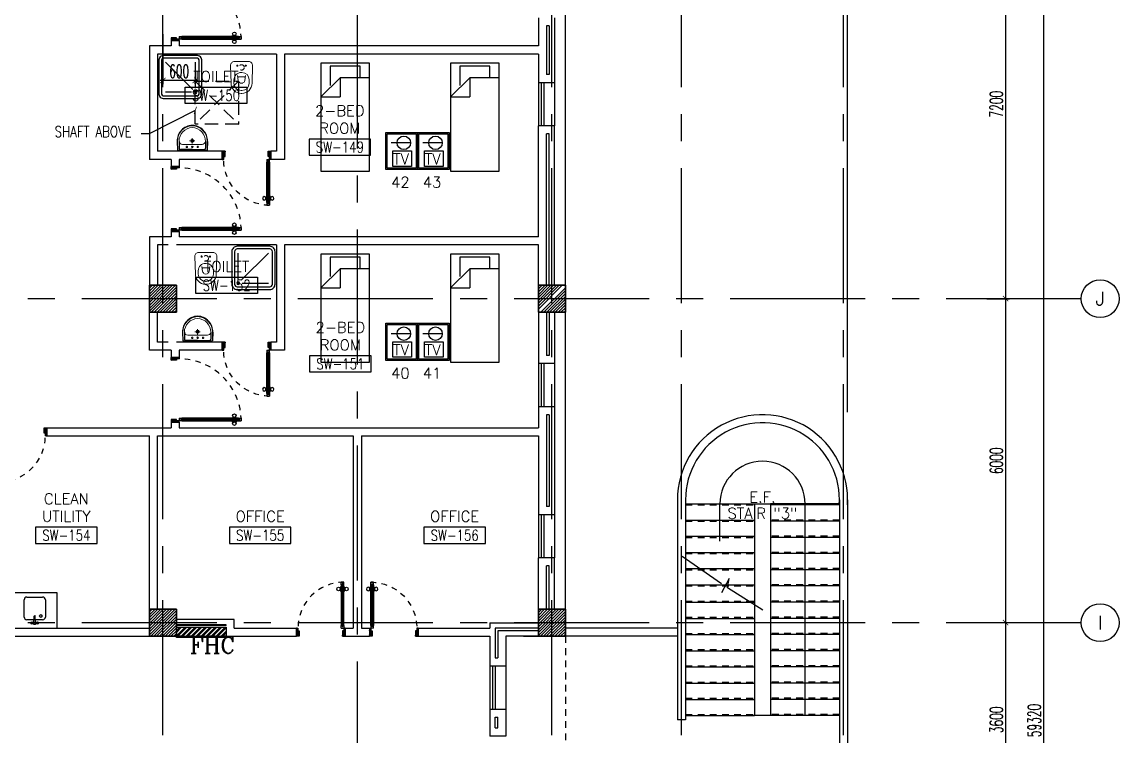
# Model space of a CAD drawing. Extents: x 276011.4 to 276105.3, y 57291.9 to 57371.4.
# Drawn here: x 276085.01 to 276105.32, y 57327.88 to 57341.11 of the extents above; entities that cross this region are included whole.
import ezdxf
from ezdxf.enums import TextEntityAlignment as Align

# ---------------------------------------------------------------- set-up
doc = ezdxf.new("R2010")
doc.units = 0
doc.header["$MEASUREMENT"] = 0
doc.header["$PDMODE"] = 34
for name, pattern in [('CENTERX2', [4, 2.5, -0.5, 0.5, -0.5]), ('DASHED', [0.75, 0.5, -0.25]), ('HIDDEN', [0.375, 0.25, -0.125]), ('HIDDEN2', [0.1875, 0.125, -0.0625])]:
    doc.linetypes.add(name, pattern=pattern)
doc.layers.get('0').update_dxf_attribs({"color": 11, "linetype": 'CONTINUOUS'})
doc.layers.get('DEFPOINTS').update_dxf_attribs({"color": 11, "linetype": 'CONTINUOUS'})
for name, color, linetype in [('AX-CR', 11, 'CONTINUOUS'), ('AX-DIM', 11, 'CONTINUOUS'), ('AX-TXT', 11, 'CONTINUOUS'), ('AXES', 11, 'CENTERX2'), ('COL', 11, 'CONTINUOUS'), ('DOOR', 11, 'CONTINUOUS'), ('E-TV', 4, 'CONTINUOUS'), ('FHC', 11, 'CONTINUOUS'), ('FIX', 11, 'CONTINUOUS'), ('FUR', 11, 'CONTINUOUS'), ('HAT', 11, 'CONTINUOUS'), ('INSUL', 11, 'CONTINUOUS'), ('Locker', 11, 'CONTINUOUS'), ('ME-FIX', 11, 'CONTINUOUS'), ('PROJ-L', 11, 'CONTINUOUS'), ('RM-BOX', 11, 'CONTINUOUS'), ('RM-NAME', 11, 'CONTINUOUS'), ('RM-NO', 11, 'CONTINUOUS'), ('ROOF', 11, 'CONTINUOUS'), ('SHAFT', 11, 'CONTINUOUS'), ('STR', 11, 'CONTINUOUS'), ('WALL', 11, 'CONTINUOUS'), ('WIN', 11, 'CONTINUOUS')]:
    doc.layers.add(name, color=color, linetype=linetype)
doc.styles.add('ROMANC', font='romanc', dxfattribs={"height": 0.1})
doc.styles.add('ROMANS', font='ROMANS.shx', dxfattribs={"width": 0.6})
doc.dimstyles.new('STANDARD in', dxfattribs={"dimtxt": 0.24, "dimasz": 0.1, "dimexe": 0.07, "dimexo": 0.05, "dimgap": 0.05, "dimtad": 1, "dimdec": 0, "dimlfac": 1000, "dimzin": 0, "dimdsep": 46, "dimtxsty": 'ROMANS', "dimblk": 'ARCHTICK', "dimcen": 0.05, "dimdle": 0.05, "dimclrd": 7, "dimclre": 7, "dimclrt": 2, "dimadec": 0, "dimazin": 0, "dimtfac": 1, "dimtdec": 0, "dimtmove": 2, "dimatfit": 3, "dimldrblk": 'ARCHTICK', "dimfxl": 0, "dimtolj": 1, "dimtzin": 0, "dimarcsym": 0})

# ---------------------------------------------------------------- blocks, each defined once
blk = doc.blocks.new('_ARCHTICK')
at = {"color": 0, "linetype": 'ByBlock', "const_width": 0.15}
blk.add_lwpolyline([(-0.5, -0.5), (0.5, 0.5)], dxfattribs=at)
blk = doc.blocks.new('*D585')
at = {"layer": 'AX-DIM', "color": 7, "lineweight": -2, "ltscale": 0.3}
for p, q in [((276095.015, 57370.011), (276100.34, 57370.011)), ((276095.065, 57369.361), (276095.065, 57370.081)), ((276100.29, 57333.883), (276100.29, 57370.081))]:
    blk.add_line(p, q, dxfattribs=at)
at = {"layer": 'DEFPOINTS', "color": 0, "ltscale": 0.3}
for p in [(276100.29, 57370.011), (276095.065, 57369.311), (276100.29, 57333.833)]:
    blk.add_point(p, dxfattribs=at)
at = {"layer": 'AX-DIM', "color": 7, "lineweight": -2, "ltscale": 0.3, "xscale": 0.1, "yscale": 0.1, "zscale": 0.1, "rotation": 180}
blk.add_blockref('_ARCHTICK', (276095.065, 57370.011), dxfattribs=at)
at = {"layer": 'AX-DIM', "color": 7, "lineweight": -2, "ltscale": 0.3, "xscale": 0.1, "yscale": 0.1, "zscale": 0.1}
blk.add_blockref('_ARCHTICK', (276100.29, 57370.011), dxfattribs=at)
at = {"layer": 'AX-DIM', "color": 2, "ltscale": 0.3, "insert": (276097.678, 57370.181), "char_height": 0.24, "attachment_point": 5, "style": 'ROMANS'}
blk.add_mtext('\\A1;5225', dxfattribs=at)
blk = doc.blocks.new('*D583')
at = {"layer": 'AX-DIM', "color": 7, "lineweight": -2, "ltscale": 0.3}
for p, q in [((276095.115, 57357.833), (276103.985, 57357.833)), ((276103.915, 57357.883), (276103.915, 57298.463)), ((276095.115, 57298.513), (276103.985, 57298.513))]:
    blk.add_line(p, q, dxfattribs=at)
at = {"layer": 'DEFPOINTS', "color": 0, "ltscale": 0.3}
for p in [(276095.065, 57357.833), (276095.065, 57298.513), (276103.915, 57298.513)]:
    blk.add_point(p, dxfattribs=at)
at = {"layer": 'AX-DIM', "color": 7, "lineweight": -2, "ltscale": 0.3, "xscale": 0.1, "yscale": 0.1, "zscale": 0.1}
for p, rotation in [((276103.915, 57357.833), 90), ((276103.915, 57298.513), 270)]:
    blk.add_blockref('_ARCHTICK', p, dxfattribs=dict(at, rotation=rotation))
at = {"layer": 'AX-DIM', "color": 2, "ltscale": 0.3, "insert": (276103.745, 57328.173), "char_height": 0.24, "attachment_point": 5, "rotation": 90, "style": 'ROMANS'}
blk.add_mtext('\\A1;59320', dxfattribs=at)
blk = doc.blocks.new('*D578')
at = {"layer": 'AX-DIM', "color": 7, "lineweight": -2, "ltscale": 0.3}
for p, q in [((276102.865, 57335.983), (276103.285, 57335.983)), ((276103.215, 57336.033), (276103.215, 57329.933)), ((276102.865, 57329.983), (276103.285, 57329.983))]:
    blk.add_line(p, q, dxfattribs=at)
at = {"layer": 'DEFPOINTS', "color": 0, "ltscale": 0.3}
for p in [(276102.815, 57335.983), (276102.815, 57329.983), (276103.215, 57329.983)]:
    blk.add_point(p, dxfattribs=at)
at = {"layer": 'AX-DIM', "color": 7, "lineweight": -2, "ltscale": 0.3, "xscale": 0.1, "yscale": 0.1, "zscale": 0.1}
for p, rotation in [((276103.215, 57335.983), 90), ((276103.215, 57329.983), 270)]:
    blk.add_blockref('_ARCHTICK', p, dxfattribs=dict(at, rotation=rotation))
at = {"layer": 'AX-DIM', "color": 2, "ltscale": 0.3, "insert": (276103.045, 57332.983), "char_height": 0.24, "attachment_point": 5, "rotation": 90, "style": 'ROMANS'}
blk.add_mtext('\\A1;6000', dxfattribs=at)
blk = doc.blocks.new('*X64')
at = {"color": 0}
for p, q in [((245929, 149515), (246404, 149990)), ((245929, 149568), (246351, 149990)), ((245929, 149621), (246298, 149990)), ((245929, 149674), (246245, 149990)), ((245929, 149727), (246192, 149990)), ((245929, 149780), (246139, 149990)), ((245929, 149833), (246086, 149990)), ((245929, 149886), (246033, 149990)), ((245929, 149939), (245979, 149990)), ((245957, 149490), (246429, 149962)), ((246010, 149490), (246429, 149908)), ((246063, 149490), (246429, 149855)), ((246116, 149490), (246429, 149802)), ((246169, 149490), (246429, 149749)), ((246222, 149490), (246429, 149696)), ((246275, 149490), (246429, 149643)), ((246328, 149490), (246429, 149590)), ((246381, 149490), (246429, 149537))]:
    blk.add_line(p, q, dxfattribs=at)
blk = doc.blocks.new('COL50')
at = {"layer": 'COL'}
blk.add_lwpolyline([(-250, 250), (-250, -250), (250, -250), (250, 250)], close=True, dxfattribs=at)
blk = doc.blocks.new('RM1')
at = {"layer": 'RM-BOX'}
blk.add_lwpolyline([(570, -200), (-570, -200), (-570, -500), (570, -500)], close=True, dxfattribs=at)
at = {"layer": 'RM-NAME', "style": 'ROMANS'}
for tag, p in [('ROOMNAME1', (0, 324)), ('ROOMNAME2', (0, 0))]:
    blk.add_attdef(tag, text='', height=200, dxfattribs=at).set_placement(p, align=Align.MIDDLE)
at = {"layer": 'RM-NO', "style": 'ROMANS', "width": 0.8}
blk.add_attdef('ROOMNO', text='', height=200, dxfattribs=at).set_placement((0, -350), align=Align.MIDDLE)
blk = doc.blocks.new('*X65')
at = {"color": 0}
for p, q in [((253129, 149502), (253616, 149990)), ((253129, 149555), (253563, 149990)), ((253129, 149608), (253510, 149990)), ((253129, 149661), (253457, 149990)), ((253129, 149714), (253404, 149990)), ((253129, 149767), (253351, 149990)), ((253129, 149820), (253298, 149990)), ((253129, 149873), (253245, 149990)), ((253129, 149926), (253192, 149990)), ((253129, 149979), (253139, 149990)), ((253169, 149490), (253629, 149949)), ((253222, 149490), (253629, 149896)), ((253275, 149490), (253629, 149843)), ((253328, 149490), (253629, 149790)), ((253381, 149490), (253629, 149737)), ((253434, 149490), (253629, 149684)), ((253487, 149490), (253629, 149631)), ((253540, 149490), (253629, 149578)), ((253594, 149490), (253629, 149525))]:
    blk.add_line(p, q, dxfattribs=at)
blk = doc.blocks.new('AXR')
at = {"layer": 'AX-CR'}
blk.add_circle((350, 0), 350, dxfattribs=at)
at = {"layer": 'AX-TXT', "style": 'ROMANS'}
blk.add_attdef('AX', text='', height=250, dxfattribs=at).set_placement((350, 0), align=Align.MIDDLE)
blk = doc.blocks.new('*D574')
at = {"layer": 'AX-DIM', "color": 7, "lineweight": -2, "ltscale": 0.3}
for p, q in [((276102.865, 57329.983), (276103.285, 57329.983)), ((276103.215, 57330.033), (276103.215, 57326.333)), ((276102.865, 57326.383), (276103.285, 57326.383))]:
    blk.add_line(p, q, dxfattribs=at)
at = {"layer": 'DEFPOINTS', "color": 0, "ltscale": 0.3}
for p in [(276102.815, 57329.983), (276102.815, 57326.383), (276103.215, 57326.383)]:
    blk.add_point(p, dxfattribs=at)
at = {"layer": 'AX-DIM', "color": 7, "lineweight": -2, "ltscale": 0.3, "xscale": 0.1, "yscale": 0.1, "zscale": 0.1}
for p, rotation in [((276103.215, 57329.983), 90), ((276103.215, 57326.383), 270)]:
    blk.add_blockref('_ARCHTICK', p, dxfattribs=dict(at, rotation=rotation))
at = {"layer": 'AX-DIM', "color": 2, "ltscale": 0.3, "insert": (276103.045, 57328.183), "char_height": 0.24, "attachment_point": 5, "rotation": 90, "style": 'ROMANS'}
blk.add_mtext('\\A1;3600', dxfattribs=at)
blk = doc.blocks.new('*X62')
at = {"color": 0}
for p, q in [((245929, 155507), (246411, 155990)), ((245929, 155560), (246358, 155990)), ((245929, 155613), (246305, 155990)), ((245929, 155666), (246252, 155990)), ((245929, 155719), (246199, 155990)), ((245929, 155772), (246146, 155990)), ((245929, 155825), (246093, 155990)), ((245929, 155879), (246040, 155990)), ((245929, 155932), (245987, 155990)), ((245964, 155490), (246429, 155954)), ((246017, 155490), (246429, 155901)), ((246070, 155490), (246429, 155848)), ((246123, 155490), (246429, 155795)), ((246176, 155490), (246429, 155742)), ((246229, 155490), (246429, 155689)), ((246282, 155490), (246429, 155636)), ((246335, 155490), (246429, 155583)), ((246388, 155490), (246429, 155530))]:
    blk.add_line(p, q, dxfattribs=at)
blk = doc.blocks.new('*X63')
at = {"color": 0}
for p, q in [((253129, 155548), (253570, 155990)), ((253129, 155601), (253517, 155990)), ((253129, 155654), (253464, 155990)), ((253129, 155707), (253411, 155990)), ((253129, 155760), (253358, 155990)), ((253129, 155813), (253305, 155990)), ((253129, 155866), (253252, 155990)), ((253129, 155919), (253199, 155990)), ((253129, 155972), (253146, 155990)), ((253177, 155490), (253629, 155942)), ((253230, 155490), (253629, 155889)), ((253283, 155490), (253629, 155836)), ((253336, 155490), (253629, 155783)), ((253389, 155490), (253629, 155730)), ((253442, 155490), (253629, 155677)), ((253495, 155490), (253629, 155624)), ((253548, 155490), (253629, 155571)), ((253601, 155490), (253629, 155517))]:
    blk.add_line(p, q, dxfattribs=at)
blk = doc.blocks.new('*D570')
at = {"layer": 'AX-DIM', "color": 7, "lineweight": -2, "ltscale": 0.3}
for p, q in [((276102.865, 57343.183), (276103.285, 57343.183)), ((276103.215, 57343.233), (276103.215, 57335.933)), ((276102.865, 57335.983), (276103.285, 57335.983))]:
    blk.add_line(p, q, dxfattribs=at)
at = {"layer": 'DEFPOINTS', "color": 0, "ltscale": 0.3}
for p in [(276102.815, 57343.183), (276102.815, 57335.983), (276103.215, 57335.983)]:
    blk.add_point(p, dxfattribs=at)
at = {"layer": 'AX-DIM', "color": 7, "lineweight": -2, "ltscale": 0.3, "xscale": 0.1, "yscale": 0.1, "zscale": 0.1}
for p, rotation in [((276103.215, 57343.183), 90), ((276103.215, 57335.983), 270)]:
    blk.add_blockref('_ARCHTICK', p, dxfattribs=dict(at, rotation=rotation))
at = {"layer": 'AX-DIM', "color": 2, "ltscale": 0.3, "insert": (276103.045, 57339.583), "char_height": 0.24, "attachment_point": 5, "rotation": 90, "style": 'ROMANS'}
blk.add_mtext('\\A1;7200', dxfattribs=at)
blk = doc.blocks.new('DOOR100')
at = {"layer": 'DOOR', "color": 0, "linetype": 'ByBlock'}
for p, q in [((-25, 1300), (-75, 1300)), ((-75, 1300), (-25, 1300)), ((-75, 1250), (-75, 1300)), ((-58, 1250), (-75, 1250)), ((-42, 1270), (-58, 1270)), ((-58, 1250), (-58, 1270)), ((-42, 1250), (-42, 1270)), ((-25, 1250), (-42, 1250)), ((-25, 1250), (-25, 1300)), ((-82, 1205), (-91, 1205)), ((-91, 1205), (-91, 1140)), ((-82, 1140), (-91, 1140)), ((-75, 1218), (-82, 1218)), ((-82, 1128), (-82, 1218)), ((-82, 1205), (-82, 1140)), ((-75, 1128), (-82, 1128)), ((-25, 1218), (-18, 1218)), ((-25, 1128), (-18, 1128)), ((-18, 1128), (-18, 1218)), ((-18, 1205), (-9, 1205)), ((-18, 1205), (-18, 1140)), ((-18, 1140), (-9, 1140)), ((-9, 1205), (-9, 1140)), ((-1200, 0), (-1200, 150)), ((-1200, 150), (-1175, 150)), ((-1200, 150), (-1200, 0)), ((-1150, 0), (-1200, 0)), ((-1175, 150), (-1175, 100)), ((-1175, 100), (-1150, 100)), ((-1150, 100), (-1150, 0)), ((-75, 200), (-58, 200)), ((-75, 150), (-75, 200)), ((-75, 150), (-25, 150)), ((-58, 200), (-58, 180)), ((-58, 180), (-42, 180)), ((-50, 100), (-50, 0)), ((-25, 100), (-50, 100)), ((-50, 0), (0, 0)), ((-42, 200), (-25, 200)), ((-42, 180), (-42, 200)), ((-25, 200), (-25, 150)), ((0, 150), (-25, 150)), ((-25, 150), (-25, 100)), ((0, 150), (0, 0))]:
    blk.add_line(p, q, dxfattribs=at)
at = {"layer": 'DOOR', "linetype": 'ByBlock'}
for p, q in [((-75, 1250), (-75, 200)), ((-58, 200), (-58, 1250)), ((-42, 200), (-42, 1250)), ((-25, 200), (-25, 1250)), ((0, 0), (0, 150))]:
    blk.add_line(p, q, dxfattribs=at)
at = {"layer": 'DOOR', "color": 9, "linetype": 'ByBlock'}
for p, q in [((-1150, 0), (-1200, 114)), ((-1150, 0), (-1200, 40)), ((-1150, 0), (-1163, 100)), ((-50, 0), (0, 114)), ((-50, 0), (-37, 100)), ((-50, 0), (0, 40))]:
    blk.add_line(p, q, dxfattribs=at)
at = {"layer": 'DOOR', "color": 0, "linetype": 'ByBlock'}
for centre in [(-124, 1173), (24, 1173)]:
    blk.add_circle(centre, 32.4, dxfattribs=at)
at = {"layer": 'DOOR', "linetype": 'HIDDEN', "ltscale": 0.5}
blk.add_arc((-25, 150), 1150, 90, 180.0001, dxfattribs=at)
at = {"layer": 'DOOR', "color": 9, "linetype": 'ByBlock'}
for centre, radius, start, end in [((-1150, 0), 154, 103.7142, 108.8947), ((-1150, 0), 134, 100.72, 111.8402), ((-1150, 0), 94.4, 90, 121.9818), ((-1150, 0), 74.4, 90, 132.2236), ((-1150, 0), 54.4, 90, 156.7926), ((-1150, 0), 34.4, 90, 180), ((-1150, 0), 14.4, 90, 180), ((-50, 0), 94.4, 58.0182, 90), ((-50, 0), 74.4, 47.7764, 90), ((-50, 0), 54.4, 23.2074, 90), ((-50, 0), 34.4, 0, 90), ((-50, 0), 14.4, 0, 90), ((-50, 0), 134, 68.1598, 79.28), ((-50, 0), 114, 64.0838, 77.3774), ((-50, 0), 154, 71.1053, 76.2858)]:
    blk.add_arc(centre, radius, start, end, dxfattribs=at)
blk = doc.blocks.new('DOOR90')
at = {"layer": 'DOOR', "color": 0, "linetype": 'ByBlock'}
for p, q in [((-150, 0), (-150, -25)), ((-150, 0), (0, 0)), ((0, -50), (0, 0)), ((-1000, -25), (-1000, -75)), ((-1000, -75), (-1000, -25)), ((-950, -25), (-1000, -25)), ((-950, -75), (-1000, -75)), ((-970, -42), (-970, -58)), ((-950, -42), (-970, -42)), ((-950, -58), (-970, -58)), ((-950, -25), (-950, -42)), ((-950, -58), (-950, -75)), ((-918, -25), (-918, -18)), ((-828, -18), (-918, -18)), ((-918, -75), (-918, -82)), ((-828, -82), (-918, -82)), ((-905, -18), (-905, -9)), ((-905, -9), (-840, -9)), ((-905, -18), (-840, -18)), ((-905, -82), (-905, -91)), ((-905, -82), (-840, -82)), ((-905, -91), (-840, -91)), ((-840, -18), (-840, -9)), ((-840, -82), (-840, -91)), ((-828, -25), (-828, -18)), ((-828, -75), (-828, -82)), ((-200, -42), (-200, -25)), ((-200, -25), (-150, -25)), ((-180, -42), (-200, -42)), ((-200, -75), (-200, -58)), ((-200, -58), (-180, -58)), ((-150, -75), (-200, -75)), ((-180, -58), (-180, -42)), ((-150, -75), (-150, -25)), ((-150, -25), (-100, -25)), ((-100, -25), (-100, -50)), ((-100, -50), (0, -50)), ((-150, -900), (-150, -875)), ((-150, -875), (-100, -875)), ((0, -900), (-150, -900)), ((-150, -900), (0, -900)), ((-100, -850), (0, -850)), ((-100, -875), (-100, -850)), ((0, -850), (0, -900))]:
    blk.add_line(p, q, dxfattribs=at)
at = {"layer": 'DOOR', "color": 9, "linetype": 'ByBlock'}
for p, q in [((0, -50), (-114, 0)), ((0, -50), (-40, 0)), ((0, -50), (-100, -37)), ((0, -850), (-114, -900)), ((0, -850), (-100, -863)), ((0, -850), (-40, -900))]:
    blk.add_line(p, q, dxfattribs=at)
at = {"layer": 'DOOR', "linetype": 'ByBlock'}
for p, q in [((-200, -25), (-950, -25)), ((-200, -42), (-950, -42)), ((-200, -58), (-950, -58)), ((-950, -75), (-200, -75))]:
    blk.add_line(p, q, dxfattribs=at)
at = {"layer": 'DOOR', "color": 0, "linetype": 'ByBlock'}
for centre in [(-873, 24), (-873, -124)]:
    blk.add_circle(centre, 32.4, dxfattribs=at)
at = {"layer": 'DOOR', "color": 9, "linetype": 'ByBlock'}
for centre, radius, start, end in [((0, -50), 154, 161.1053, 166.2858), ((0, -50), 134, 158.1598, 169.28), ((0, -50), 94.4, 148.0182, 180), ((0, -50), 74.4, 137.7764, 180), ((0, -50), 114, 154.0838, 167.3774), ((0, -50), 54.4, 113.2074, 180), ((0, -50), 34.4, 90, 180), ((0, -50), 14.4, 90, 180), ((0, -850), 154, 193.7142, 198.8947), ((0, -850), 134, 190.72, 201.8402), ((0, -850), 94.4, 180, 211.9818), ((0, -850), 74.4, 180, 222.2236), ((0, -850), 54.4, 180, 246.7926), ((0, -850), 34.4, 180, 270), ((0, -850), 14.4, 180, 270)]:
    blk.add_arc(centre, radius, start, end, dxfattribs=at)
at = {"layer": 'DOOR', "linetype": 'HIDDEN', "ltscale": 0.5}
blk.add_arc((-150, -25), 850, 180, 270, dxfattribs=at)
blk = doc.blocks.new('*D549')
at = {"layer": 'DEFPOINTS', "color": 0, "linetype": 'ByBlock', "ltscale": 0.3}
for p in [(276087.615, 57340.929), (276087.615, 57340.024), (276088.215, 57340.013)]:
    blk.add_point(p, dxfattribs=at)
at = {"layer": 'SHAFT', "color": 7, "linetype": 'ByBlock', "lineweight": -2, "ltscale": 0.3}
for p, q in [((276087.615, 57340.879), (276087.615, 57339.954)), ((276088.215, 57340.063), (276088.215, 57340.094)), ((276088.265, 57340.024), (276087.565, 57340.024))]:
    blk.add_line(p, q, dxfattribs=at)
at = {"layer": 'SHAFT', "color": 7, "linetype": 'ByBlock', "lineweight": -2, "ltscale": 0.3, "xscale": 0.1, "yscale": 0.1, "zscale": 0.1, "rotation": 180}
blk.add_blockref('_ARCHTICK', (276087.615, 57340.024), dxfattribs=at)
at = {"layer": 'SHAFT', "color": 7, "linetype": 'ByBlock', "lineweight": -2, "ltscale": 0.3, "xscale": 0.1, "yscale": 0.1, "zscale": 0.1}
blk.add_blockref('_ARCHTICK', (276088.215, 57340.024), dxfattribs=at)
at = {"layer": 'SHAFT', "color": 2, "linetype": 'ByBlock', "ltscale": 0.3, "insert": (276087.915, 57340.194), "char_height": 0.24, "attachment_point": 5, "style": 'ROMANS'}
blk.add_mtext('\\A1;600', dxfattribs=at)
blk = doc.blocks.new('LAV1')
at = {"layer": 'FIX', "linetype": 'ByBlock', "ltscale": 0.3}
for p, q in [((-280, 210), (-275, 50)), ((-245, 210), (-245, 85)), ((245, 210), (245, 85)), ((280, 210), (275, 50)), ((0, 60), (-220, 60)), ((0, 60), (220, 60))]:
    blk.add_line(p, q, dxfattribs=at)
at = {"layer": 'FIX', "linetype": 'Continuous', "lineweight": 20}
for p, q in [((-275, 210), (-275, 50)), ((275, 210), (275, 50)), ((0, 50), (-275, 50)), ((0, 50), (-252, 50)), ((0, 155), (-181, 155)), ((0, 155), (181, 155)), ((0, 50), (252, 50)), ((0, 50), (275, 50))]:
    blk.add_line(p, q, dxfattribs=at)
at = {"layer": 'FIX', "linetype": 'DASHED', "lineweight": 20, "ltscale": 0.05}
for p, q in [((50, 220), (-50, 220)), ((0, 170), (0, 270)), ((0, 170), (0, 270))]:
    blk.add_line(p, q, dxfattribs=at)
at = {"layer": 'FIX', "lineweight": 20}
for p, q in [((16, 107), (-15, 107)), ((0, 92), (0, 123))]:
    blk.add_line(p, q, dxfattribs=at)
for centre, radius in [((0, 220), 29.5), ((0, 220), 22.5), ((0, 107), 15.5)]:
    blk.add_circle(centre, radius, dxfattribs=at)
at = {"layer": 'FIX', "linetype": 'HIDDEN', "lineweight": 20, "ltscale": 0.05}
for centre in [(-100, 107), (100, 107)]:
    blk.add_circle(centre, 12.4, dxfattribs=at)
at = {"layer": 'FIX', "linetype": 'ByBlock', "ltscale": 0.3}
for centre, radius, start, end in [((7, 220), 287, 91.3776, 182.0064), ((-7, 220), 287, 357.9936, 88.6224), ((-220, 85), 24.9, 179.7021, 269.9486), ((220, 85), 24.9, 270.0514, 0.2979)]:
    blk.add_arc(centre, radius, start, end, dxfattribs=at)
at = {"layer": 'FIX', "linetype": 'Continuous', "lineweight": 20}
for centre, radius, start, end in [((8, 217), 283, 91.6988, 181.351), ((8, 212), 253, 91.7328, 180.4884), ((-8, 217), 283, 358.649, 88.3012), ((-8, 212), 253, 359.5116, 88.2672), ((-179, 222), 66.9, 190.2006, 268.0786), ((179, 222), 66.9, 271.9214, 349.7994)]:
    blk.add_arc(centre, radius, start, end, dxfattribs=at)
blk = doc.blocks.new('SHR1')
at = {"layer": 'FIX'}
for p, q in [((-196, 196), (-700, 700)), ((-143, 218), (-143, 700)), ((-218, 143), (-700, 143))]:
    blk.add_line(p, q, dxfattribs=at)
for points in [[(-825, 125), (-825, 725, -0.414214), (-725, 825), (-125, 825, -0.414214), (-25, 725), (-25, 125, -0.414214), (-125, 25), (-725, 25, -0.414214)], [(-775, 125), (-775, 725, -0.414214), (-725, 775), (-125, 775, -0.414214), (-75, 725), (-75, 125, -0.414214), (-125, 75), (-725, 75, -0.414214)]]:
    blk.add_lwpolyline(points, format="xyb", close=True, dxfattribs=at)
for radius in [25, 15]:
    blk.add_circle((-143, 143), radius, dxfattribs=at)
blk = doc.blocks.new('WC1')
at = {"layer": 'FIX', "lineweight": 20}
for p, q in [((-210, 204), (-538, 194)), ((-727, 5), (-727, -5)), ((-674, 5), (-674, -5)), ((-534, 24), (-540, 0)), ((-540, 0), (-534, -24)), ((-475, 141), (-538, 141)), ((-395, 76), (-490, 60)), ((-339, 5), (-339, -5)), ((-538, -141), (-475, -141)), ((-538, -194), (-210, -204)), ((-490, -60), (-395, -76))]:
    blk.add_line(p, q, dxfattribs=at)
at = {"layer": 'FIX', "linetype": 'Continuous', "lineweight": 20}
blk.add_line((-420, -47), (-420, 45), dxfattribs=at)
at = {"layer": 'FIX', "lineweight": 20}
blk.add_lwpolyline([(-213, -204), (-210, -204, 0.414214), (-137, -131), (-137, 0), (-137, 131, 0.414214), (-210, 204)], format="xyb", dxfattribs=at)
at = {"layer": 'FIX', "linetype": 'HIDDEN2', "lineweight": 20, "ltscale": 0.3}
blk.add_circle((-245, 0), 49.8, dxfattribs=at)
at = {"layer": 'FIX', "linetype": 'HIDDEN', "lineweight": 20, "ltscale": 0.05}
for centre in [(-213, 78), (-213, -77)]:
    blk.add_circle(centre, 11.6, dxfattribs=at)
at = {"layer": 'FIX', "lineweight": 20}
for centre, radius, start, end in [((-538, 5), 189, 90, 180), ((-538, 5), 136, 90, 180), ((-473, -7), 68.2, 128.9242, 152.8468), ((-464, -18), 82, 108.496, 128.9242), ((-475, 5), 136, 360, 90), ((-538, -5), 189, 180, 270), ((-538, -5), 136, 180, 270), ((-473, 7), 68.2, 207.1532, 231.0758), ((-464, 18), 82, 231.0758, 251.504), ((-475, -5), 136, 270, 0)]:
    blk.add_arc(centre, radius, start, end, dxfattribs=at)
at = {"layer": 'FIX', "linetype": 'Continuous', "lineweight": 20}
for centre, start, end in [((-443, 46), 357.6662, 91.6121), ((-442, -46), 268.3879, 2.3338)]:
    blk.add_arc(centre, 22.3, start, end, dxfattribs=at)
blk = doc.blocks.new('A$C35647382')
at = {"layer": 'ME-FIX'}
for p, q in [((0.05, 0.421), (0.186, 0.421)), ((0.18, 0.509), (0.212, 0.509)), ((0.18, 0.509), (0.186, 0.354)), ((0.212, 0.509), (0.206, 0.354)), ((0.206, 0.421), (0.343, 0.421)), ((0, 0.05), (0, 0.371)), ((0.393, 0.371), (0.393, 0.05)), ((0.343, 0), (0.05, 0))]:
    blk.add_line(p, q, dxfattribs=at)
for centre, radius in [((0.147, 0.478), 0.0217), ((0.147, 0.478), 0.014), ((0.246, 0.478), 0.0217), ((0.246, 0.478), 0.014), ((0.082, 0.351), 0.0255)]:
    blk.add_circle(centre, radius, dxfattribs=at)
for centre, radius, start, end in [((0.05, 0.371), 0.0499, 90, 180), ((0.343, 0.371), 0.0499, 0, 90), ((0.196, 0.354), 0.00997, 180, 0), ((0.05, 0.05), 0.0499, 180, 270), ((0.343, 0.05), 0.0499, 270, 0)]:
    blk.add_arc(centre, radius, start, end, dxfattribs=at)

msp = doc.modelspace()

# ---------------------------------------------------------------- hatches: boundary and pattern name
at = {"layer": 'FHC', "linetype": 'ByBlock', "ltscale": 0.3}
h = msp.add_hatch(dxfattribs=at)
h.set_pattern_fill('ANSI32', color=11, scale=0.175, style=0)
h.set_pattern_definition([(45, (275855.669317, 57298.65692), (-0.046403883, 0.046403883), []), (45, (275855.70025, 57298.65692), (-0.046403883, 0.046403883), [])])
h.paths.add_polyline_path([(276088.7855, 57329.7079), (276088.7855, 57329.8979), (276087.8655, 57329.8979), (276087.8655, 57329.7079)])
h.paths.add_polyline_path([(276087.6529, 57329.2868), (276087.6529, 57329.7076), (276087.9154, 57329.7076), (276087.9154, 57329.2868)], flags=9)

# ---------------------------------------------------------------- linework, layer by layer
for p, q in [((276097.9589, 57330.7031), (276097.2276, 57331.2109)), ((276098.0993, 57330.8017), (276097.9589, 57330.5328)), ((276098.0642, 57330.6263), (276098.0993, 57330.8017)), ((276098.7195, 57330.2172), (276098.0642, 57330.6263))]:
    msp.add_line(p, q)
at = {"layer": 'AXES'}
for p, q in [((276087.6155, 57291.8986), (276087.6155, 57370.7113)), ((276094.8155, 57291.8986), (276094.8155, 57370.7113)), ((276097.2155, 57291.8986), (276097.2155, 57370.7113)), ((276100.2155, 57291.8986), (276100.2155, 57370.7113)), ((276091.2155, 57298.7629), (276091.2155, 57357.5329)), ((276104.6155, 57335.9829), (276036.5755, 57335.9829)), ((276104.6155, 57335.9829), (276052.5255, 57335.9829)), ((276104.6155, 57329.9829), (276052.5255, 57329.9829))]:
    msp.add_line(p, q, dxfattribs=at)
at = {"layer": 'E-TV', "color": 4}
for p, q in [((276091.7449, 57338.3755), (276091.7449, 57339.0629)), ((276091.7449, 57339.0629), (276092.3309, 57339.0629)), ((276091.7699, 57338.4005), (276091.7699, 57339.0379)), ((276091.7699, 57339.0379), (276092.3059, 57339.0379)), ((276092.3059, 57339.0379), (276092.3059, 57338.4005)), ((276092.3309, 57338.3755), (276092.3309, 57339.0629)), ((276092.3309, 57339.0629), (276092.9168, 57339.0629)), ((276092.3309, 57339.0629), (276092.3309, 57338.3755)), ((276092.3559, 57338.4005), (276092.3559, 57339.0379)), ((276092.3559, 57339.0379), (276092.8918, 57339.0379)), ((276092.8918, 57339.0379), (276092.8918, 57338.4005)), ((276092.9168, 57339.0629), (276092.9168, 57338.3755)), ((276092.2001, 57338.8693), (276091.8418, 57338.8693)), ((276092.786, 57338.8693), (276092.4277, 57338.8693)), ((276091.8717, 57338.4328), (276091.8717, 57338.7189)), ((276091.8717, 57338.7189), (276092.2168, 57338.7189)), ((276092.2168, 57338.7189), (276092.2168, 57338.4328)), ((276092.4577, 57338.4328), (276092.4577, 57338.7189)), ((276092.4577, 57338.7189), (276092.8027, 57338.7189)), ((276092.8027, 57338.7189), (276092.8027, 57338.4328)), ((276092.2168, 57338.4328), (276091.8717, 57338.4328)), ((276092.8027, 57338.4328), (276092.4577, 57338.4328)), ((276092.3309, 57338.3755), (276091.7449, 57338.3755)), ((276092.3059, 57338.4005), (276091.7699, 57338.4005)), ((276092.9168, 57338.3755), (276092.3309, 57338.3755)), ((276092.8918, 57338.4005), (276092.3559, 57338.4005)), ((276091.7449, 57334.8405), (276091.7449, 57335.5279)), ((276091.7449, 57335.5279), (276092.3309, 57335.5279)), ((276091.7699, 57334.8655), (276091.7699, 57335.5029)), ((276091.7699, 57335.5029), (276092.3059, 57335.5029)), ((276092.3059, 57335.5029), (276092.3059, 57334.8655)), ((276092.3309, 57334.8405), (276092.3309, 57335.5279)), ((276092.3309, 57335.5279), (276092.9168, 57335.5279)), ((276092.3309, 57335.5279), (276092.3309, 57334.8405)), ((276092.3559, 57334.8655), (276092.3559, 57335.5029)), ((276092.3559, 57335.5029), (276092.8918, 57335.5029)), ((276092.8918, 57335.5029), (276092.8918, 57334.8655)), ((276092.9168, 57335.5279), (276092.9168, 57334.8405)), ((276092.2001, 57335.3343), (276091.8418, 57335.3343)), ((276091.8717, 57334.8978), (276091.8717, 57335.1839)), ((276091.8717, 57335.1839), (276092.2168, 57335.1839)), ((276092.2168, 57335.1839), (276092.2168, 57334.8978)), ((276092.786, 57335.3343), (276092.4277, 57335.3343)), ((276092.4577, 57334.8978), (276092.4577, 57335.1839)), ((276092.4577, 57335.1839), (276092.8027, 57335.1839)), ((276092.8027, 57335.1839), (276092.8027, 57334.8978)), ((276092.3309, 57334.8405), (276091.7449, 57334.8405)), ((276092.3059, 57334.8655), (276091.7699, 57334.8655)), ((276092.2168, 57334.8978), (276091.8717, 57334.8978)), ((276092.9168, 57334.8405), (276092.3309, 57334.8405)), ((276092.8918, 57334.8655), (276092.3559, 57334.8655)), ((276092.8027, 57334.8978), (276092.4577, 57334.8978))]:
    msp.add_line(p, q, dxfattribs=at)
for centre in [(276092.0751, 57338.8693), (276092.661, 57338.8693), (276092.0751, 57335.3343), (276092.661, 57335.3343)]:
    msp.add_circle(centre, 0.125, dxfattribs=at)
at = {"layer": 'FHC', "color": 250, "linetype": 'HIDDEN', "ltscale": 0.25}
msp.add_line((276088.7855, 57329.7329), (276087.8655, 57329.7329), dxfattribs=at)
at = {"layer": 'FHC', "linetype": 'ByBlock', "ltscale": 0.3}
msp.add_lwpolyline([(276087.8655, 57329.8979), (276088.7855, 57329.8979), (276088.7855, 57329.7079), (276087.8655, 57329.7079)], close=True, dxfattribs=at)
at = {"layer": 'FUR'}
for p, q in [((276090.5386, 57340.3447), (276090.5386, 57338.3447)), ((276091.4386, 57340.3447), (276090.5386, 57340.3447)), ((276090.7108, 57340.2893), (276090.7108, 57339.9296)), ((276091.2687, 57340.2893), (276090.7108, 57340.2893)), ((276091.2687, 57340.0731), (276091.2687, 57340.2893)), ((276091.4386, 57338.3447), (276091.4386, 57340.3447)), ((276092.9375, 57340.3447), (276092.9375, 57338.3447)), ((276093.8375, 57340.3447), (276092.9375, 57340.3447)), ((276093.1096, 57340.2893), (276093.1096, 57339.9296)), ((276093.6676, 57340.2893), (276093.1096, 57340.2893)), ((276093.6676, 57340.0731), (276093.6676, 57340.2893)), ((276093.8375, 57338.3447), (276093.8375, 57340.3447)), ((276090.8998, 57340.0731), (276090.5386, 57339.7197)), ((276090.8998, 57340.0731), (276090.8998, 57339.7197)), ((276091.4386, 57340.0731), (276090.8998, 57340.0731)), ((276093.2986, 57340.0731), (276092.9375, 57339.7197)), ((276093.2986, 57340.0731), (276093.2986, 57339.7197)), ((276093.8375, 57340.0731), (276093.2986, 57340.0731)), ((276090.5386, 57339.7197), (276090.8998, 57339.7197)), ((276092.9375, 57339.7197), (276093.2986, 57339.7197)), ((276090.5386, 57338.3447), (276091.4386, 57338.3447)), ((276092.9375, 57338.3447), (276093.8375, 57338.3447)), ((276090.5386, 57336.8097), (276090.5386, 57334.8097)), ((276091.4386, 57336.8097), (276090.5386, 57336.8097)), ((276091.4386, 57334.8097), (276091.4386, 57336.8097)), ((276092.9375, 57336.8097), (276092.9375, 57334.8097)), ((276093.8375, 57336.8097), (276092.9375, 57336.8097)), ((276093.8375, 57334.8097), (276093.8375, 57336.8097)), ((276090.7108, 57336.7543), (276090.7108, 57336.3946)), ((276091.2687, 57336.7543), (276090.7108, 57336.7543)), ((276091.2687, 57336.5381), (276091.2687, 57336.7543)), ((276093.1096, 57336.7543), (276093.1096, 57336.3946)), ((276093.6676, 57336.7543), (276093.1096, 57336.7543)), ((276093.6676, 57336.5381), (276093.6676, 57336.7543)), ((276090.8998, 57336.5381), (276090.5386, 57336.1847)), ((276090.8998, 57336.5381), (276090.8998, 57336.1847)), ((276091.4386, 57336.5381), (276090.8998, 57336.5381)), ((276093.2986, 57336.5381), (276092.9375, 57336.1847)), ((276093.2986, 57336.5381), (276093.2986, 57336.1847)), ((276093.8375, 57336.5381), (276093.2986, 57336.5381)), ((276090.5386, 57336.1847), (276090.8998, 57336.1847)), ((276092.9375, 57336.1847), (276093.2986, 57336.1847)), ((276090.5386, 57334.8097), (276091.4386, 57334.8097)), ((276092.9375, 57334.8097), (276093.8375, 57334.8097))]:
    msp.add_line(p, q, dxfattribs=at)
at = {"layer": 'INSUL'}
for p, q in [((276094.7155, 57341.0329), (276094.7155, 57340.1329)), ((276094.7655, 57341.0329), (276094.7155, 57341.0329)), ((276094.7655, 57341.0329), (276094.7655, 57340.1329)), ((276094.7655, 57340.1329), (276094.7155, 57340.1329)), ((276094.7155, 57336.2329), (276094.7155, 57339.0329)), ((276094.7655, 57339.0329), (276094.7155, 57339.0329)), ((276094.7655, 57336.2329), (276094.7655, 57339.0329)), ((276094.7155, 57335.7329), (276094.7155, 57334.9329)), ((276094.7655, 57335.7329), (276094.7655, 57334.9329)), ((276094.7655, 57334.9329), (276094.7155, 57334.9329)), ((276094.7155, 57333.8329), (276094.7155, 57332.1329)), ((276094.7655, 57333.8329), (276094.7155, 57333.8329)), ((276094.7655, 57333.8329), (276094.7655, 57332.1329)), ((276094.7655, 57332.1329), (276094.7155, 57332.1329)), ((276094.7655, 57331.0329), (276094.7155, 57331.0329)), ((276094.7155, 57330.2329), (276094.7155, 57331.0329)), ((276094.7655, 57330.2329), (276094.7655, 57331.0329)), ((276094.5655, 57329.8829), (276093.7655, 57329.8829)), ((276093.7655, 57329.8829), (276093.7655, 57329.3329)), ((276094.5655, 57329.8329), (276093.8155, 57329.8329)), ((276093.8155, 57329.8329), (276093.8155, 57329.3329)), ((276093.7655, 57329.3329), (276093.8155, 57329.3329)), ((276093.7655, 57328.2329), (276093.8155, 57328.2329)), ((276093.7655, 57328.0329), (276093.7655, 57328.2329)), ((276093.8155, 57328.0329), (276093.8155, 57328.2329)), ((276093.7655, 57328.0329), (276093.8155, 57328.0329))]:
    msp.add_line(p, q, dxfattribs=at)
at = {"layer": 'ME-FIX'}
for p, q in [((276085.6562, 57330.5329), (276084.0646, 57330.5329)), ((276085.6562, 57329.8829), (276085.6562, 57330.5329))]:
    msp.add_line(p, q, dxfattribs=at)
at = {"layer": 'PROJ-L'}
for p, q in [((276095.0655, 57336.2329), (276095.0655, 57342.9329)), ((276095.0655, 57330.2329), (276095.0655, 57335.7329))]:
    msp.add_line(p, q, dxfattribs=at)
at = {"layer": 'ROOF'}
for p, q in [((276098.5655, 57332.1831), (276098.5655, 57328.2631)), ((276098.5655, 57332.1831), (276098.8655, 57332.1831)), ((276098.8655, 57332.1831), (276098.8655, 57328.2631)), ((276097.1405, 57329.8829), (276095.0655, 57329.8829)), ((276097.1405, 57329.7329), (276095.0655, 57329.7329)), ((276098.8655, 57328.2631), (276098.5655, 57328.2631))]:
    msp.add_line(p, q, dxfattribs=at)
at = {"layer": 'SHAFT', "linetype": 'HIDDEN'}
for p, q in [((276088.2155, 57340.0129), (276089.0155, 57339.2129)), ((276089.0155, 57340.0129), (276088.2155, 57339.2129))]:
    msp.add_line(p, q, dxfattribs=at)
msp.add_lwpolyline([(276088.2155, 57340.0129), (276089.0155, 57340.0129), (276089.0155, 57339.2129), (276088.2155, 57339.2129)], close=True, dxfattribs=at)
at = {"layer": 'STR'}
for p, q in [((276097.2905, 57332.1831), (276098.5655, 57332.1831)), ((276097.928, 57331.49), (276097.928, 57332.1856)), ((276100.1405, 57332.1831), (276098.8655, 57332.1831)), ((276100.1405, 57332.1631), (276098.8655, 57332.1631)), ((276099.503, 57328.2631), (276099.503, 57332.1856)), ((276097.2905, 57331.8831), (276098.5655, 57331.8831)), ((276100.1405, 57331.8631), (276098.8655, 57331.8631)), ((276097.2905, 57331.5831), (276098.5655, 57331.5831)), ((276100.1405, 57331.5631), (276098.8655, 57331.5631)), ((276097.2905, 57331.2831), (276098.5655, 57331.2831)), ((276100.1405, 57331.2631), (276098.8655, 57331.2631)), ((276097.2905, 57330.9831), (276098.5655, 57330.9831)), ((276100.1405, 57330.9631), (276098.8655, 57330.9631)), ((276097.2905, 57330.6831), (276098.5655, 57330.6831)), ((276100.1405, 57330.6631), (276098.8655, 57330.6631)), ((276097.2905, 57330.3631), (276098.5655, 57330.3631)), ((276098.4537, 57330.3831), (276098.5655, 57330.3831)), ((276098.4857, 57330.3631), (276098.5655, 57330.3631)), ((276100.1405, 57330.3631), (276098.8655, 57330.3631)), ((276097.2905, 57330.0631), (276098.5655, 57330.0631)), ((276100.1405, 57330.0631), (276098.8655, 57330.0631)), ((276097.2905, 57329.7631), (276098.5655, 57329.7631)), ((276100.1405, 57329.7631), (276098.8655, 57329.7631)), ((276097.2905, 57329.4631), (276098.5655, 57329.4631)), ((276100.1405, 57329.4631), (276098.8655, 57329.4631)), ((276097.2905, 57329.1631), (276098.5655, 57329.1631)), ((276100.1405, 57329.1631), (276098.8655, 57329.1631)), ((276097.2905, 57328.8631), (276098.5655, 57328.8631)), ((276100.1405, 57328.8631), (276098.8655, 57328.8631)), ((276097.2905, 57328.5631), (276098.5655, 57328.5631)), ((276100.1405, 57328.5631), (276098.8655, 57328.5631)), ((276097.2905, 57328.2631), (276098.5655, 57328.2631)), ((276100.1405, 57328.2631), (276098.8655, 57328.2631))]:
    msp.add_line(p, q, dxfattribs=at)
at = {"layer": 'STR', "linetype": 'HIDDEN2'}
for p, q in [((276097.2905, 57332.1631), (276098.5655, 57332.1631)), ((276100.1405, 57332.1831), (276098.8655, 57332.1831)), ((276100.1405, 57332.1631), (276098.8655, 57332.1631)), ((276097.2905, 57331.8631), (276098.5655, 57331.8631)), ((276100.1405, 57331.8831), (276098.8655, 57331.8831)), ((276097.2905, 57331.5631), (276098.5655, 57331.5631)), ((276100.1405, 57331.5831), (276098.8655, 57331.5831)), ((276097.2905, 57331.2631), (276098.5655, 57331.2631)), ((276100.1405, 57331.2831), (276098.8655, 57331.2831)), ((276097.2905, 57330.9631), (276098.5655, 57330.9631)), ((276100.1405, 57330.9831), (276098.8655, 57330.9831)), ((276097.2905, 57330.6631), (276098.5655, 57330.6631)), ((276100.1405, 57330.6831), (276098.8655, 57330.6831)), ((276097.2905, 57330.3831), (276098.5655, 57330.3831)), ((276098.4537, 57330.3831), (276098.5655, 57330.3831)), ((276098.4857, 57330.3631), (276098.5655, 57330.3631)), ((276100.1405, 57330.3831), (276098.8655, 57330.3831)), ((276097.2905, 57330.0831), (276098.5655, 57330.0831)), ((276100.1405, 57330.0831), (276098.8655, 57330.0831)), ((276095.0655, 57329.7329), (276095.0655, 57326.6829)), ((276097.2905, 57329.7831), (276098.5655, 57329.7831)), ((276100.1405, 57329.7831), (276098.8655, 57329.7831)), ((276097.2905, 57329.4831), (276098.5655, 57329.4831)), ((276100.1405, 57329.4831), (276098.8655, 57329.4831)), ((276097.2905, 57329.1831), (276098.5655, 57329.1831)), ((276100.1405, 57329.1831), (276098.8655, 57329.1831)), ((276097.2905, 57328.8831), (276098.5655, 57328.8831)), ((276100.1405, 57328.8831), (276098.8655, 57328.8831)), ((276097.2905, 57328.5831), (276098.5655, 57328.5831)), ((276100.1405, 57328.5831), (276098.8655, 57328.5831)), ((276097.2905, 57328.2831), (276098.5655, 57328.2831)), ((276100.1405, 57328.2831), (276098.8655, 57328.2831))]:
    msp.add_line(p, q, dxfattribs=at)
at = {"layer": 'STR'}
msp.add_arc((276098.7155, 57332.1856), 0.7875, 0, 180, dxfattribs=at)
at = {"layer": 'WALL'}
for p, q in [((276094.5655, 57341.1829), (276094.5655, 57340.6629)), ((276094.8655, 57341.1829), (276094.8655, 57339.9829)), ((276087.7655, 57340.6629), (276087.3655, 57340.6629)), ((276094.5655, 57340.6629), (276087.9155, 57340.6629)), ((276089.7155, 57340.5129), (276087.5155, 57340.5129)), ((276094.5655, 57340.5129), (276089.8655, 57340.5129)), ((276094.5655, 57340.5129), (276094.5655, 57339.9829)), ((276094.8655, 57339.9829), (276094.5655, 57339.9829)), ((276094.8655, 57339.1829), (276094.5655, 57339.1829)), ((276094.5655, 57337.1279), (276094.5655, 57339.1829)), ((276094.8655, 57336.2329), (276094.8655, 57339.1829)), ((276088.7155, 57338.7129), (276087.5155, 57338.7129)), ((276089.7155, 57338.7129), (276089.6155, 57338.7129)), ((276087.7655, 57338.5629), (276087.3655, 57338.5629)), ((276088.7155, 57338.5629), (276087.9155, 57338.5629)), ((276089.8655, 57338.5629), (276089.6155, 57338.5629)), ((276087.7655, 57337.1279), (276087.3655, 57337.1279)), ((276094.5655, 57337.1279), (276087.9155, 57337.1279)), ((276087.7155, 57336.9779), (276087.5155, 57336.9779)), ((276089.7155, 57336.9779), (276087.8655, 57336.9779)), ((276094.5655, 57336.9779), (276089.8655, 57336.9779)), ((276094.5655, 57336.2329), (276094.5655, 57336.9779)), ((276087.3655, 57335.0279), (276087.3655, 57335.7329)), ((276087.5155, 57335.1779), (276087.5155, 57335.7329)), ((276094.5655, 57335.7329), (276094.5655, 57334.7829)), ((276094.8655, 57335.7329), (276094.8655, 57334.7829)), ((276087.7155, 57335.1779), (276087.5155, 57335.1779)), ((276088.7155, 57335.1779), (276087.8655, 57335.1779)), ((276089.7155, 57335.1779), (276089.6155, 57335.1779)), ((276087.7655, 57335.0279), (276087.3655, 57335.0279)), ((276088.7155, 57335.0279), (276087.9155, 57335.0279)), ((276089.8655, 57335.0279), (276089.6155, 57335.0279)), ((276094.8655, 57334.7829), (276094.5655, 57334.7829)), ((276094.5655, 57333.9829), (276094.5655, 57333.5929)), ((276094.8655, 57333.9829), (276094.5655, 57333.9829)), ((276094.8655, 57333.9829), (276094.8655, 57331.9829)), ((276085.4646, 57333.4429), (276085.4646, 57333.5929)), ((276085.4646, 57333.5929), (276087.7655, 57333.5929)), ((276087.9155, 57333.5929), (276094.5655, 57333.5929)), ((276085.4646, 57333.4429), (276087.3655, 57333.4429)), ((276087.3655, 57330.2329), (276087.3655, 57333.4429)), ((276087.5155, 57330.2329), (276087.5155, 57333.4429)), ((276087.5155, 57333.4429), (276091.1405, 57333.4429)), ((276091.1405, 57333.4429), (276091.1405, 57329.8829)), ((276091.2905, 57333.4429), (276094.5655, 57333.4429)), ((276091.2905, 57333.4429), (276091.2905, 57329.8829)), ((276092.3405, 57333.4429), (276093.6655, 57333.4429)), ((276094.5655, 57333.4429), (276094.5655, 57331.9829)), ((276097.1405, 57332.2585), (276097.1405, 57328.1829)), ((276097.2905, 57332.2585), (276097.2905, 57328.1829)), ((276100.1405, 57332.2585), (276100.1405, 57326.6329)), ((276100.2905, 57332.2585), (276100.2905, 57326.4829)), ((276094.8655, 57331.9829), (276094.5655, 57331.9829)), ((276094.8655, 57331.1829), (276094.5655, 57331.1829)), ((276094.5655, 57330.2329), (276094.5655, 57331.1829)), ((276094.8655, 57330.2329), (276094.8655, 57331.1829)), ((276084.0646, 57329.8829), (276087.3655, 57329.8829)), ((276088.9355, 57330.0429), (276087.8655, 57330.0429)), ((276088.7855, 57329.9429), (276087.8655, 57329.9429)), ((276087.8655, 57329.9329), (276087.8655, 57329.9429)), ((276088.7855, 57329.9329), (276087.8655, 57329.9329)), ((276087.8655, 57329.8979), (276088.7855, 57329.8979)), ((276087.8655, 57329.7319), (276087.8655, 57329.8969)), ((276088.7855, 57329.9329), (276088.7855, 57329.9429)), ((276088.7855, 57329.8979), (276088.7855, 57329.7306)), ((276088.9355, 57329.8829), (276088.9355, 57330.0429)), ((276088.9355, 57329.8829), (276090.0905, 57329.8829)), ((276090.0905, 57329.8829), (276090.0905, 57329.7329)), ((276090.9905, 57329.8829), (276091.1405, 57329.8829)), ((276090.9905, 57329.8829), (276090.9905, 57329.7329)), ((276091.2905, 57329.8829), (276091.4405, 57329.8829)), ((276091.4405, 57329.8829), (276091.4405, 57329.7329)), ((276092.3405, 57329.8829), (276092.3405, 57329.7329)), ((276092.3405, 57329.8829), (276093.6655, 57329.8829)), ((276093.6655, 57329.9829), (276094.5655, 57329.9829)), ((276093.6655, 57329.9829), (276093.6655, 57329.8829)), ((276080.6655, 57329.7329), (276087.3655, 57329.7329)), ((276087.8655, 57329.7329), (276090.0905, 57329.7329)), ((276090.9905, 57329.7329), (276091.4405, 57329.7329)), ((276092.3405, 57329.7329), (276093.6655, 57329.7329)), ((276093.6655, 57329.7329), (276093.6655, 57329.1829)), ((276094.5655, 57329.7329), (276093.9655, 57329.7329)), ((276093.9655, 57329.7329), (276093.9655, 57329.1829)), ((276094.2905, 57329.7329), (276094.5655, 57329.7329)), ((276093.6655, 57329.1829), (276093.9655, 57329.1829)), ((276093.6655, 57328.3829), (276093.9655, 57328.3829)), ((276093.6655, 57328.3829), (276093.6655, 57327.8829)), ((276093.9655, 57328.3829), (276093.9655, 57327.8829)), ((276093.9655, 57327.8829), (276093.6655, 57327.8829))]:
    msp.add_line(p, q, dxfattribs=at)
at = {"layer": 'WALL', "linetype": 'ByBlock'}
for p, q in [((276087.3655, 57340.6629), (276087.3655, 57338.5629)), ((276087.7655, 57340.7634), (276087.7655, 57340.6629)), ((276087.7655, 57340.7634), (276087.9155, 57340.7634)), ((276087.9155, 57340.7634), (276087.9155, 57340.6629)), ((276087.5155, 57340.5129), (276087.5155, 57338.7129)), ((276089.7155, 57340.5129), (276089.7155, 57338.7129)), ((276089.8655, 57340.5129), (276089.8655, 57338.5629)), ((276088.7155, 57338.7129), (276088.7155, 57338.5629)), ((276089.6155, 57338.7129), (276089.6155, 57338.5629)), ((276087.7655, 57338.5629), (276087.7655, 57338.4284)), ((276087.7655, 57338.4284), (276087.9155, 57338.4284)), ((276087.9155, 57338.5629), (276087.9155, 57338.4284)), ((276087.7655, 57337.2284), (276087.7655, 57337.1279)), ((276087.7655, 57337.2284), (276087.9155, 57337.2284)), ((276087.9155, 57337.2284), (276087.9155, 57337.1279)), ((276087.3655, 57337.1279), (276087.3655, 57336.2329)), ((276087.5155, 57336.9779), (276087.5155, 57336.2329)), ((276089.7155, 57336.9779), (276089.7155, 57335.1779)), ((276089.8655, 57336.9779), (276089.8655, 57335.0279)), ((276088.7155, 57335.1779), (276088.7155, 57335.0279)), ((276089.6155, 57335.1779), (276089.6155, 57335.0279)), ((276087.7655, 57335.0279), (276087.7655, 57334.8934)), ((276087.9155, 57335.0279), (276087.9155, 57334.8934)), ((276087.7655, 57334.8934), (276087.9155, 57334.8934)), ((276087.7655, 57333.6934), (276087.7655, 57333.5929)), ((276087.7655, 57333.6934), (276087.9155, 57333.6934)), ((276087.9155, 57333.6934), (276087.9155, 57333.5929))]:
    msp.add_line(p, q, dxfattribs=at)
at = {"layer": 'WALL', "linetype": 'ByBlock', "ltscale": 0.3}
msp.add_line((276097.2905, 57328.1829), (276097.1405, 57328.1829), dxfattribs=at)
for points in [[(276087.8655, 57336.2329), (276087.3655, 57336.2329), (276087.3655, 57335.7329), (276087.8655, 57335.7329)], [(276095.0655, 57336.2329), (276094.5655, 57336.2329), (276094.5655, 57335.7329), (276095.0655, 57335.7329)], [(276087.8655, 57330.2329), (276087.3655, 57330.2329), (276087.3655, 57329.7329), (276087.8655, 57329.7329)], [(276095.0655, 57330.2329), (276094.5655, 57330.2329), (276094.5655, 57329.7329), (276095.0655, 57329.7329)]]:
    msp.add_lwpolyline(points, close=True, dxfattribs=at)
at = {"layer": 'WALL'}
for radius, start, end in [(1.575, 356.52974, 180), (1.425, 356.16393, 180.00002)]:
    msp.add_arc((276098.7155, 57332.2585), radius, start, end, dxfattribs=at)
at = {"layer": 'WIN'}
for p, q in [((276094.5655, 57339.9829), (276094.5655, 57339.1829)), ((276094.6155, 57339.9829), (276094.6155, 57339.1829)), ((276094.6655, 57339.9829), (276094.6655, 57339.1829)), ((276094.8655, 57339.9829), (276094.8655, 57339.1829)), ((276094.5655, 57334.7829), (276094.5655, 57333.9829)), ((276094.6155, 57334.7829), (276094.6155, 57333.9829)), ((276094.6655, 57334.7829), (276094.6655, 57333.9829)), ((276094.8655, 57334.7829), (276094.8655, 57333.9829)), ((276094.5655, 57331.9829), (276094.5655, 57331.1829)), ((276094.6155, 57331.9829), (276094.6155, 57331.1829)), ((276094.6655, 57331.9829), (276094.6655, 57331.1829)), ((276094.8655, 57331.9829), (276094.8655, 57331.1829)), ((276093.6655, 57329.1829), (276093.6655, 57328.3829)), ((276093.7155, 57329.1829), (276093.7155, 57328.3829)), ((276093.7655, 57329.1829), (276093.7655, 57328.3829)), ((276093.9655, 57329.1829), (276093.9655, 57328.3829))]:
    msp.add_line(p, q, dxfattribs=at)

# ---------------------------------------------------------------- block references
at = {"layer": 'AXES', "xscale": 0.001, "yscale": 0.001, "zscale": 0.001}
for p, values in [((276104.6155, 57335.9829), {'AX': 'J'}), ((276104.6155, 57329.9829), {'AX': 'I'})]:
    msp.add_blockref('AXR', p, dxfattribs=at).add_auto_attribs(values)
at = {"layer": 'COL', "xscale": -0.001, "yscale": 0.001, "zscale": 0.001}
for p in [(276087.6155, 57335.9829), (276094.8155, 57335.9829), (276087.6155, 57329.9829), (276094.8155, 57329.9829)]:
    msp.add_blockref('COL50', p, dxfattribs=at)
at = {"layer": 'DOOR', "color": 0, "linetype": 'ByBlock', "yscale": 0.001, "zscale": 0.001}
for name, p, xscale, rotation in [('DOOR100', (276087.7655, 57340.7634), 0.001, 270), ('DOOR90', (276089.6155, 57338.7129), -0.001, 270), ('DOOR100', (276087.7655, 57337.2284), 0.001, 270), ('DOOR90', (276089.6155, 57335.1779), -0.001, 270), ('DOOR100', (276087.7655, 57333.6934), 0.001, 270), ('DOOR90', (276084.5646, 57333.5929), 0.001, 90), ('DOOR90', (276090.9905, 57329.7329), 0.001, 270), ('DOOR90', (276091.4405, 57329.7329), -0.001, 90)]:
    msp.add_blockref(name, p, dxfattribs=dict(at, xscale=xscale, rotation=rotation))
at = {"layer": 'FIX', "yscale": 0.001, "zscale": 0.001, "rotation": 90}
for name, p, xscale in [('SHR1', (276088.3635, 57339.6629), -0.001), ('WC1', (276089.0715, 57340.5109), 0.001), ('WC1', (276088.4105, 57336.9759), 0.001)]:
    msp.add_blockref(name, p, dxfattribs=dict(at, xscale=xscale))
at = {"layer": 'FIX', "yscale": 0.001, "zscale": 0.001}
for name, p, xscale in [('LAV1', (276088.1595, 57338.6859), 0.001), ('SHR1', (276088.8675, 57336.1279), -0.001), ('LAV1', (276088.2585, 57335.1509), 0.001)]:
    msp.add_blockref(name, p, dxfattribs=dict(at, xscale=xscale))
at = {"layer": 'HAT', "xscale": 0.001, "yscale": 0.001, "zscale": 0.001}
for name in ['*X62', '*X63', '*X64', '*X65']:
    msp.add_blockref(name, (275841.4369, 57180.2432), dxfattribs=at)
at = {"layer": 'Locker', "color": 0, "linetype": 'ByBlock', "ltscale": 0.3, "rotation": 180}
msp.add_blockref('A$C35647382', (276085.4396, 57330.4576), dxfattribs=at)
at = {"layer": 'RM-NAME'}
ref = msp.add_blockref('RM1', (276088.5985, 57340.0975), dxfattribs=dict(at, xscale=-0.001, yscale=0.001, zscale=0.001))
ref.add_attrib('ROOMNO', 'SW-150', dxfattribs={"layer": 'RM-NO', "height": 0.2, "style": 'ROMANS', "width": 0.8}).set_placement((276088.5985, 57339.7475), align=Align.MIDDLE)
ref.add_attrib('ROOMNAME2', 'TOILET', dxfattribs={"height": 0.2, "style": 'ROMANS'}).set_placement((276088.5985, 57340.0975), align=Align.MIDDLE)
at = {"layer": 'RM-NAME', "xscale": 0.001, "yscale": 0.001, "zscale": 0.001}
for p, values in [((276090.8913, 57339.1393), {'ROOMNO': 'SW-149', 'ROOMNAME2': 'ROOM', 'ROOMNAME1': '2-BED'}), ((276090.9003, 57335.1264), {'ROOMNO': 'SW-151', 'ROOMNAME2': 'ROOM', 'ROOMNAME1': '2-BED'}), ((276085.8284, 57331.9521), {'ROOMNO': 'SW-154', 'ROOMNAME2': 'UTILITY', 'ROOMNAME1': 'CLEAN'}), ((276089.4159, 57331.9521), {'ROOMNO': 'SW-155', 'ROOMNAME2': 'OFFICE'}), ((276093.0165, 57331.9521), {'ROOMNO': 'SW-156', 'ROOMNAME2': 'OFFICE'})]:
    msp.add_blockref('RM1', p, dxfattribs=at).add_auto_attribs(values)
at = {"layer": 'RM-NAME'}
ref = msp.add_blockref('RM1', (276088.7958, 57336.5795), dxfattribs=dict(at, xscale=-0.001, yscale=0.001, zscale=0.001))
ref.add_attrib('ROOMNO', 'SW-152', dxfattribs={"layer": 'RM-NO', "height": 0.2, "style": 'ROMANS', "width": 0.8}).set_placement((276088.7958, 57336.2295), align=Align.MIDDLE)
ref.add_attrib('ROOMNAME2', 'TOILET', dxfattribs={"height": 0.2, "style": 'ROMANS'}).set_placement((276088.7958, 57336.5795), align=Align.MIDDLE)

# ---------------------------------------------------------------- texts
at = {"layer": 'E-TV', "color": 4, "style": 'ROMANS'}
for s, p in [('TV', (276091.878, 57338.4689)), ('TV', (276092.4639, 57338.4689)), ('42', (276091.8393, 57338.0389)), ('43', (276092.4253, 57338.0389)), ('TV', (276091.878, 57334.9339)), ('TV', (276092.4639, 57334.9339)), ('40', (276091.8393, 57334.5039)), ('41', (276092.4253, 57334.5039))]:
    msp.add_text(s, height=0.2, dxfattribs=at).set_placement(p)
at = {"layer": 'RM-NAME', "style": 'ROMANS'}
for s, p in [('E.F.', (276098.7153, 57332.3074)), ('STAIR "3"', (276098.7153, 57332.0074))]:
    msp.add_text(s, height=0.2, dxfattribs=at).set_placement(p, align=Align.MIDDLE)
at = {"layer": 'RM-NAME', "style": 'ROMANC'}
msp.add_text('FHC', height=0.3, dxfattribs=at).set_placement((276088.1156, 57329.4139))
at = {"layer": 'SHAFT', "color": 4, "style": 'ROMANS', "width": 0.8}
msp.add_text('SHAFT ABOVE', height=0.2, dxfattribs=at).set_placement((276086.3252, 57339.0763), align=Align.MIDDLE)

# ---------------------------------------------------------------- dimensions: what is measured, and where the dimension line sits
at = {"layer": 'AX-DIM'}
dim = msp.add_linear_dim(base=(276100.2905, 57370.0113), p1=(276095.0655, 57369.3113), p2=(276100.2905, 57333.8329), dimstyle='STANDARD in', dxfattribs=at)
dim.commit()
dim.dimension.update_dxf_attribs({"geometry": '*D585', "text_midpoint": (276097.678, 57370.1813)})
for base, p1, p2, picture, middle in [((276103.9155, 57298.5129), (276095.0655, 57357.8329), (276095.0655, 57298.5129), '*D583', (276103.7455, 57328.1729)), ((276103.2155, 57335.9829), (276102.8155, 57343.1829), (276102.8155, 57335.9829), '*D570', (276103.0455, 57339.5829)), ((276103.2155, 57329.9829), (276102.8155, 57335.9829), (276102.8155, 57329.9829), '*D578', (276103.0455, 57332.9829)), ((276103.2155, 57326.3829), (276102.8155, 57329.9829), (276102.8155, 57326.3829), '*D574', (276103.0455, 57328.1829))]:
    dim = msp.add_linear_dim(base=base, p1=p1, p2=p2, angle=270, dimstyle='STANDARD in', dxfattribs=at)
    dim.commit()
    dim.dimension.update_dxf_attribs({"geometry": picture, "text_midpoint": middle})
at = {"layer": 'SHAFT', "color": 6, "linetype": 'ByBlock', "ltscale": 0.3}
dim = msp.add_linear_dim(base=(276087.6155, 57340.024), p1=(276088.2155, 57340.0129), p2=(276087.6155, 57340.9293), dimstyle='STANDARD in', dxfattribs=at)
dim.commit()
dim.dimension.update_dxf_attribs({"geometry": '*D549', "text_midpoint": (276087.9155, 57340.194)})

# ---------------------------------------------------------------- leaders
msp.add_leader([(276088.2155, 57339.4693), (276087.3594, 57339.0375), (276087.2116, 57339.0375)], dimstyle='STANDARD in', dxfattribs=at)

doc.saveas('drawing.dxf')
